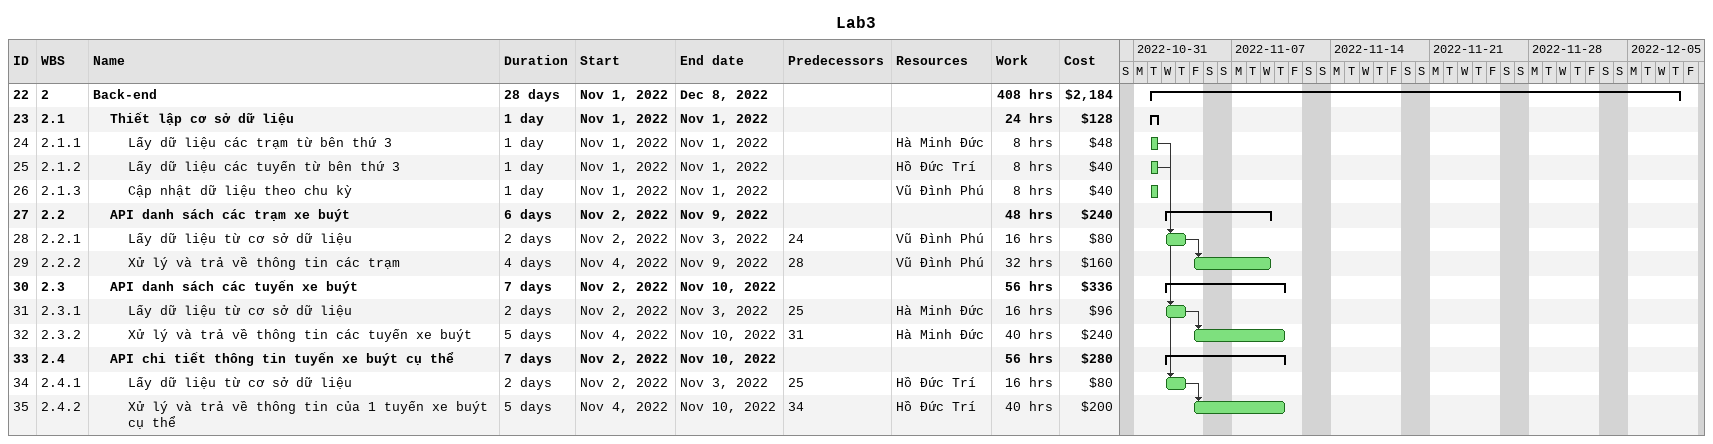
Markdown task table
Lab3

| ID | WBS | Task | Duration | Start | Finish | Predecessors | Resources | Work (h) | Cost ($) |
|---|---|---|---|---|---|---|---|---|---|
| 22 | 2 | **Back-end** | 28d | 2022-11-01 | 2022-12-08 |  |  | 408 | 2184 |
| 23 | 2.1 | **Thiết lập cơ sở dữ liệu** | 1d | 2022-11-01 | 2022-11-01 |  |  | 24 | 128 |
| 24 | 2.1.1 | Lấy dữ liệu các trạm từ bên thứ 3 | 1d | 2022-11-01 | 2022-11-01 |  | Hà Minh Đức | 8 | 48 |
| 25 | 2.1.2 | Lấy dữ liệu các tuyến từ bên thứ 3 | 1d | 2022-11-01 | 2022-11-01 |  | Hồ Đức Trí | 8 | 40 |
| 26 | 2.1.3 | Cập nhật dữ liệu theo chu kỳ | 1d | 2022-11-01 | 2022-11-01 |  | Vũ Đình Phú | 8 | 40 |
| 27 | 2.2 | **API danh sách các trạm xe buýt** | 6d | 2022-11-02 | 2022-11-09 |  |  | 48 | 240 |
| 28 | 2.2.1 | Lấy dữ liệu từ cơ sở dữ liệu | 2d | 2022-11-02 | 2022-11-03 | 24 | Vũ Đình Phú | 16 | 80 |
| 29 | 2.2.2 | Xử lý và trả về thông tin các trạm | 4d | 2022-11-04 | 2022-11-09 | 28 | Vũ Đình Phú | 32 | 160 |
| 30 | 2.3 | **API danh sách các tuyến xe buýt** | 7d | 2022-11-02 | 2022-11-10 |  |  | 56 | 336 |
| 31 | 2.3.1 | Lấy dữ liệu từ cơ sở dữ liệu | 2d | 2022-11-02 | 2022-11-03 | 25 | Hà Minh Đức | 16 | 96 |
| 32 | 2.3.2 | Xử lý và trả về thông tin các tuyến xe buýt | 5d | 2022-11-04 | 2022-11-10 | 31 | Hà Minh Đức | 40 | 240 |
| 33 | 2.4 | **API chi tiết thông tin tuyến xe buýt cụ thể** | 7d | 2022-11-02 | 2022-11-10 |  |  | 56 | 280 |
| 34 | 2.4.1 | Lấy dữ liệu từ cơ sở dữ liệu | 2d | 2022-11-02 | 2022-11-03 | 25 | Hồ Đức Trí | 16 | 80 |
| 35 | 2.4.2 | Xử lý và trả về thông tin của 1 tuyến xe buýt cụ thể | 5d | 2022-11-04 | 2022-11-10 | 34 | Hồ Đức Trí | 40 | 200 |
